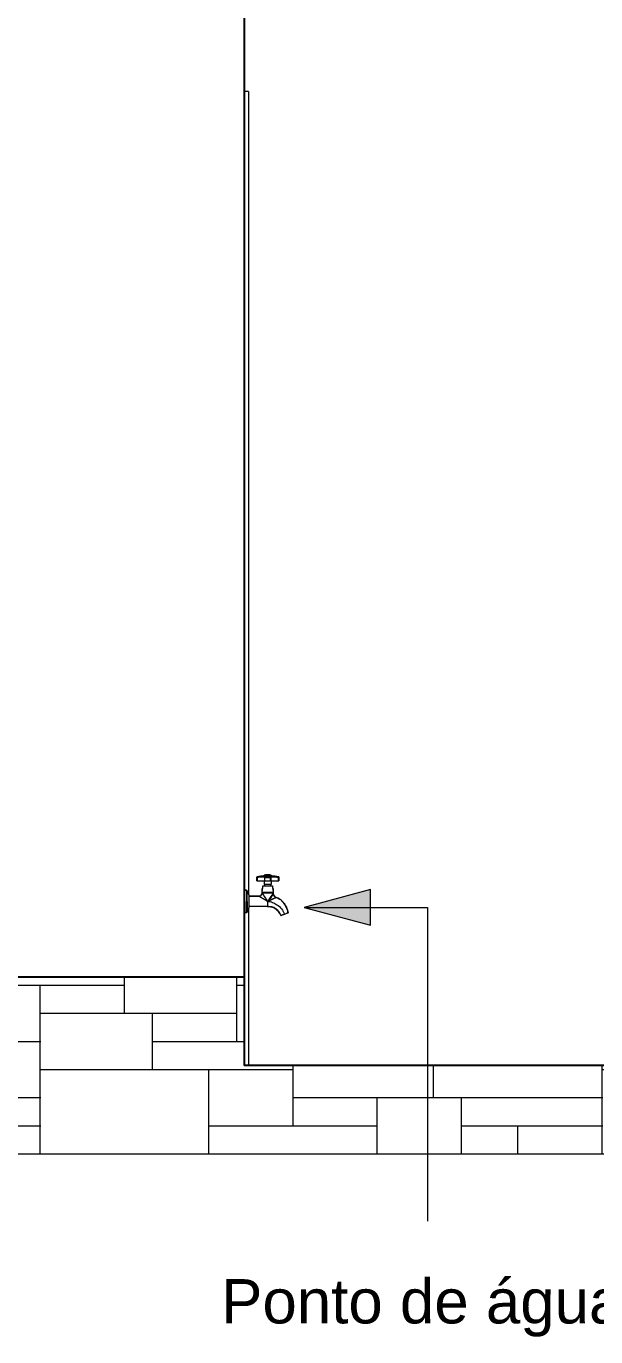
# Model space of a CAD drawing. Header units: millimetres. Extents: x -50912 to 58751, y -45352 to 5553.
# Drawn here: x -9407 to -8120, y -412 to 2546 of the extents above; entities that cross this region are included whole.
import ezdxf

# ---------------------------------------------------------------- set-up
doc = ezdxf.new("R2010")
doc.units = ezdxf.units.MM
for name, color, linetype, lineweight in [('A-DETL-THIN', 151, 'Continuous', 9), ('A-DOOR', 31, 'Continuous', 9), ('A-WALL', 113, 'Continuous', 25), ('A-WALL-PATT', 111, 'Continuous', 25), ('G-ANNO-TEXT', 231, 'Continuous', 9), ('G-IMPT', 8, 'Continuous', 9), ('P-SANR-FIXT', 6, 'Continuous', 9)]:
    doc.layers.add(name, color=color, linetype=linetype, lineweight=lineweight)
doc.styles.add('Arial_1', font='arial.ttf', dxfattribs={"height": 100})
pattern_1 = [(0, (2053.9, 0), (0, 1270), [952.5, -317.5]), (0, (2053.9, 63.5), (0, 1270), [0, -381, 381, -190.5, -317.5]), (0, (2053.9, 63.5), (0, 1270), [-952.5, 317.5, 0]), (0, (2053.9, 127), (0, 1270), [0, -571.5, 698.5, 0]), (0, (2053.9, 190.5), (0, 1270), [571.5, -698.5]), (0, (2053.9, 254), (0, 1270), [0, -254, 1016, 0]), (0, (2053.9, 317.5), (0, 1270), [444.5, -317.5, 381, -127]), (0, (2498.4, 381), (0, 1270), [1016, -254]), (0, (1990.4, 444.5), (0, 1270), [698.5, -571.5]), (0, (1799.9, 508), (0, 1270), [571.5, -698.5]), (0, (2053.9, 571.5), (0, 1270), [1016, -254]), (0, (2053.9, 635), (0, 1270), [0, -508, 317.5, -190.5, -254]), (0, (2053.9, 635), (0, 1270), [-1016, 254, 0]), (0, (2688.9, 698.5), (0, 1270), [762, -508]), (0, (2180.9, 762), (0, 1270), [508, -254, 190.5, -317.5]), (0, (2434.9, 825.5), (0, 1270), [508, -190.5, 317.5, -254]), (0, (2942.9, 889), (0, 1270), [762, -508]), (0, (2434.9, 952.5), (0, 1270), [508, -762]), (0, (2688.9, 1016), (0, 1270), [571.5, -698.5]), (0, (2688.9, 1079.5), (0, 1270), [0, -381, 889, 0]), (0, (2307.9, 1143), (0, 1270), [381, -889]), (0, (2688.9, 1206.5), (0, 1270), [889, -381]), (90, (2053.9, 508), (-1270, 8e-14), [190.5, -508, 444.5, -127]), (90, (2180.9, 571.5), (-1270, 8e-14), [317.5, -190.5, 127, -635]), (90, (2244.4, 317.5), (-1270, 8e-14), [127, -1143]), (90, (2307.9, 190.5), (-1270, 8e-14), [127, -762, 190.5, -190.5]), (90, (2371.4, 444.5), (-1270, 8e-14), [127, -1143]), (90, (2434.9, 0), (-1270, 8e-14), [190.5, -571.5, 317.5, -190.5]), (90, (2498.4, 254), (-1270, 8e-14), [190.5, -1079.5]), (90, (2561.9, 571.5), (-1270, 8e-14), [190.5, -63.5, 127, -889]), (90, (2625.4, 63.5), (-1270, 8e-14), [190.5, -1079.5]), (90, (2688.9, 381), (-1270, 8e-14), [190.5, -63.5, 190.5, -127, -698.5]), (90, (2688.9, 381), (-1270, 8e-14), [-571.5, 317.5, -381]), (90, (2815.9, 381), (-1270, 8e-14), [0, -889, 127, -127, -127]), (90, (2815.9, 381), (-1270, 8e-14), [-1143, 127, 0]), (90, (2879.4, 571.5), (-1270, 8e-14), [127, -1143]), (90, (2942.9, 127), (-1270, 8e-14), [127, -444.5, 317.5, -381]), (90, (3006.4, 317.5), (-1270, 8e-14), [63.5, -825.5, 190.5, -190.5]), (90, (3069.9, 381), (-1270, 8e-14), [317.5, -317.5, 190.5, -444.5]), (90, (3133.4, 698.5), (-1270, 8e-14), [190.5, -317.5, 127, -635]), (90, (3196.9, 254), (-1270, 8e-14), [127, -1143]), (90, (3260.4, 381), (-1270, 8e-14), [127, -381, 190.5, -571.5])]

# ---------------------------------------------------------------- blocks, each defined once
blk = doc.blocks.new('Porta correr 4 folhas oficina - 350 x 210-4288001-FACHADA POSTERIOR GARAGEM')
at = {"layer": 'A-DOOR'}
for p, q in [((-45594.6, 2399), (-45604.6, 2399)), ((-45594.6, 2399), (-45594.6, 585.4)), ((-45594.6, 556.2), (-45594.6, 200))]:
    blk.add_line(p, q, dxfattribs=at)
blk = doc.blocks.new('Torneira 57_1152 C39 - 1152c39_v_dwg-3886193-FACHADA POSTERIOR GARAGEM')
at = {"layer": 'G-IMPT'}
for p, q in [((-45576.3, 625.3), (-45576.4, 625.3)), ((-45576.4, 625.3), (-45576.4, 617)), ((-45546.5, 629.7), (-45556.4, 629.7)), ((-45543.4, 628.3), (-45543.4, 629.7)), ((-45575.6, 617), (-45574.7, 617)), ((-45563.7, 599.8), (-45563.7, 595.4)), ((-45539.2, 595.4), (-45539.2, 599.8)), ((-45527.2, 617), (-45528.1, 617)), ((-45570.8, 582.6), (-45594.2, 582.6)), ((-45562.4, 590.3), (-45562.4, 589.8)), ((-45551.5, 570.7), (-45551.6, 570.9)), ((-45551.6, 570.9), (-45551.6, 570.7)), ((-45538.8, 577.1), (-45537.8, 577.5)), ((-45520.2, 572.3), (-45518.1, 570.3)), ((-45604.6, 545.7), (-45599.6, 545.7)), ((-45599.6, 545.7), (-45599.6, 547)), ((-45542.5, 558.4), (-45543.8, 558.6)), ((-45532, 553.3), (-45533.5, 554.4)), ((-45532.3, 553.6), (-45531.5, 552.9))]:
    blk.add_line(p, q, dxfattribs=at)
at = {"layer": 'G-IMPT', "flags": 128}
for points in [[(-45576.4, 625.3), (-45576.4, 625.4), (-45576.4, 625.5), (-45576.4, 625.5), (-45576.3, 625.6), (-45576.3, 625.7), (-45576.3, 625.7), (-45576.2, 625.8), (-45576.2, 625.8), (-45576.2, 625.9), (-45576.1, 625.9), (-45576.1, 626), (-45576, 626), (-45576, 626), (-45576, 626.1), (-45575.9, 626.1), (-45575.9, 626.1), (-45575.9, 626.1), (-45575.8, 626.1), (-45575.8, 626.1), (-45575.8, 626.2), (-45575.7, 626.2), (-45575.7, 626.2), (-45575.6, 626.2), (-45575.6, 626.2), (-45575.6, 626.2), (-45575.6, 626.2), (-45575.3, 626.2), (-45574.9, 626.2), (-45575, 626.2), (-45575.1, 626.1), (-45575.3, 626), (-45575.4, 625.9), (-45575.5, 625.8), (-45575.5, 625.7), (-45575.6, 625.5), (-45575.6, 625.4), (-45575.6, 622.5)], [(-45574.7, 625.4), (-45575.6, 625.4), (-45576, 625.3)], [(-45563.6, 627.6), (-45564.8, 627.5), (-45566.1, 627.4), (-45567.4, 627.3), (-45568.8, 627.2), (-45568.9, 627.2), (-45570.3, 627), (-45571.8, 626.8), (-45573.3, 626.5), (-45574.9, 626.2), (-45574.8, 626.3), (-45574.8, 626.2), (-45574.8, 626.2), (-45574.8, 626.1), (-45574.8, 626), (-45574.8, 625.9), (-45574.8, 625.8), (-45574.7, 625.7), (-45574.7, 625.5), (-45574.7, 625.4), (-45573.4, 625.6), (-45572.2, 625.8), (-45571, 626), (-45569.8, 626.2), (-45568.7, 626.3), (-45567.6, 626.4), (-45566.5, 626.5), (-45565.4, 626.6), (-45564.5, 626.7), (-45563.6, 626.7), (-45562.7, 626.7), (-45561.9, 626.7), (-45561.2, 626.6), (-45560.5, 626.5), (-45560, 626.4), (-45559.5, 626.3), (-45559.1, 626.1)], [(-45558.6, 629.7), (-45559.4, 629.7), (-45559.4, 628.3), (-45559.2, 628.3), (-45559.1, 628.3), (-45558.9, 628.3)], [(-45558.8, 626), (-45558.6, 625.8), (-45558.4, 625.5), (-45558.4, 622.4)], [(-45557.7, 625.5), (-45557.8, 625.5), (-45557.8, 625.5), (-45557.9, 625.5), (-45557.9, 625.5), (-45558, 625.5), (-45558.1, 625.5), (-45558.1, 625.5), (-45558.2, 625.5), (-45558.2, 625.5), (-45558.3, 625.5), (-45558.3, 625.5), (-45558.4, 625.5), (-45558.4, 625.5), (-45558.4, 625.5), (-45558.4, 625.5), (-45558.4, 625.5), (-45558.4, 625.5), (-45558.4, 625.7), (-45558.4, 625.8), (-45558.3, 626), (-45558.2, 626.1), (-45558.1, 626.2), (-45558, 626.3), (-45557.8, 626.4)], [(-45557.6, 626.3), (-45557.6, 626.2), (-45557.6, 626.1), (-45557.7, 626), (-45557.7, 625.8), (-45557.7, 625.7), (-45557.7, 625.5)], [(-45555.4, 628.3), (-45554.8, 628.4), (-45554.2, 628.4), (-45553.5, 628.4), (-45552.9, 628.4), (-45552.2, 628.4), (-45551.5, 628.4), (-45550.9, 628.4), (-45550.2, 628.4), (-45549.5, 628.4), (-45548.9, 628.4), (-45548.3, 628.4), (-45547.6, 628.4)], [(-45545.1, 625.5), (-45545.1, 625.7), (-45545.1, 625.8), (-45545.2, 626), (-45545.2, 626.1), (-45545.2, 626.2), (-45545.2, 626.3)], [(-45544.4, 622.4), (-45544.4, 625.5), (-45544.4, 625.5), (-45544.4, 625.5), (-45544.4, 625.5), (-45544.4, 625.5), (-45544.5, 625.5), (-45544.5, 625.5), (-45544.5, 625.5), (-45544.6, 625.5), (-45544.6, 625.5), (-45544.7, 625.5), (-45544.7, 625.5), (-45544.8, 625.5), (-45544.9, 625.5), (-45544.9, 625.5), (-45545, 625.5), (-45545.1, 625.5), (-45545.1, 625.5)], [(-45544, 626), (-45544.2, 625.8), (-45544.4, 625.5), (-45544.4, 625.6), (-45544.4, 625.7), (-45544.4, 625.7), (-45544.4, 625.8), (-45544.4, 625.9), (-45544.5, 625.9), (-45544.5, 626), (-45544.5, 626), (-45544.6, 626.1), (-45544.6, 626.1), (-45544.7, 626.2), (-45544.7, 626.2), (-45544.8, 626.3), (-45544.8, 626.3), (-45544.9, 626.3)], [(-45539.2, 627.6), (-45538, 627.5), (-45536.7, 627.4), (-45535.4, 627.3), (-45534, 627.2), (-45532.5, 627), (-45531.1, 626.8), (-45529.5, 626.5), (-45528, 626.3), (-45528, 626.2), (-45528, 626.2), (-45528, 626.1), (-45528, 626), (-45528, 625.9), (-45528.1, 625.8), (-45528.1, 625.6), (-45528.1, 625.5), (-45528.1, 625.4), (-45529.4, 625.6), (-45530.6, 625.8), (-45531.8, 626), (-45533, 626.2), (-45534.1, 626.3), (-45535.3, 626.4), (-45536.3, 626.5), (-45537.4, 626.6), (-45538.4, 626.7), (-45539.3, 626.7), (-45540.1, 626.7), (-45540.9, 626.7), (-45541.6, 626.6), (-45542.3, 626.5), (-45542.8, 626.4), (-45543.3, 626.3), (-45543.7, 626.1)], [(-45528.1, 625.4), (-45527.2, 625.4), (-45527.2, 622.5)], [(-45526.4, 625.3), (-45526.4, 625.3), (-45526.4, 625.4), (-45526.4, 625.5), (-45526.5, 625.5), (-45526.5, 625.6), (-45526.5, 625.7), (-45526.5, 625.7), (-45526.6, 625.8), (-45526.6, 625.8), (-45526.7, 625.9), (-45526.7, 625.9), (-45526.7, 626), (-45526.8, 626), (-45526.8, 626), (-45526.9, 626.1), (-45526.9, 626.1), (-45526.9, 626.1), (-45527, 626.1), (-45527, 626.1), (-45527, 626.1), (-45527, 626.2), (-45527.1, 626.2), (-45527.1, 626.2), (-45527.1, 626.2), (-45527.2, 626.2), (-45527.2, 626.2), (-45527.2, 626.2), (-45527.3, 626.2), (-45527.4, 626.2), (-45527.6, 626.2), (-45527.8, 626.2), (-45528, 626.3), (-45527.9, 626.2), (-45527.8, 626.2), (-45527.7, 626.1), (-45527.5, 626), (-45527.4, 625.9), (-45527.3, 625.8), (-45527.3, 625.7), (-45527.2, 625.5), (-45527.2, 625.4), (-45526.8, 625.3)], [(-45526.5, 625.3), (-45526.4, 625.3), (-45526.4, 617)], [(-45599.6, 594.6), (-45599.6, 595.8), (-45604.6, 595.8)], [(-45598.2, 593.7), (-45598.2, 594.8), (-45594.2, 584.6)], [(-45570.2, 582.2), (-45570.4, 582.3), (-45570.5, 582.4), (-45570.6, 582.4), (-45570.7, 582.5), (-45570.8, 582.5), (-45570.8, 582.5), (-45570.8, 582.6)], [(-45562.6, 587.4), (-45562.9, 587.9), (-45563.2, 588.3), (-45563.4, 588.7), (-45563.6, 588.9), (-45563.7, 589.1), (-45563.8, 589.3), (-45563.8, 589.3), (-45563.9, 589.4), (-45563.9, 589.4), (-45563.9, 589.5), (-45563.9, 589.8), (-45562, 589.8)], [(-45551.6, 571.1), (-45552.3, 572.1), (-45552.9, 573), (-45553.5, 573.8), (-45554.1, 574.7), (-45554.7, 575.6), (-45555.3, 576.5), (-45555.9, 577.4), (-45556.5, 578.2), (-45557, 579), (-45557.5, 579.7), (-45558.1, 580.6), (-45558.6, 581.3), (-45559.1, 582.1), (-45559.7, 583), (-45560.2, 583.8), (-45560.8, 584.6), (-45561.3, 585.5), (-45561.8, 586.2), (-45562.3, 586.9)], [(-45551.5, 570.7), (-45551.5, 570.8), (-45551.5, 570.8), (-45551.5, 570.8), (-45551.5, 570.8), (-45551.5, 570.8), (-45551.5, 570.8), (-45551.5, 570.8), (-45551.5, 570.8), (-45551.5, 570.8), (-45551.5, 570.8), (-45551.5, 570.8), (-45551.5, 570.9), (-45551.6, 570.9)], [(-45551.2, 571), (-45551.2, 570.9), (-45551.3, 570.9), (-45551.3, 570.8)], [(-45540.6, 586.7), (-45541.1, 586), (-45541.6, 585.3), (-45542.2, 584.5), (-45542.8, 583.7), (-45543.3, 582.9), (-45544, 582), (-45544.7, 580.9), (-45545.4, 579.8), (-45546.2, 578.7), (-45546.9, 577.6), (-45547.7, 576.5), (-45548, 576), (-45548.3, 575.5), (-45548.7, 574.9), (-45548.8, 574.7), (-45548.9, 574.5), (-45549.1, 574.3), (-45549.2, 574.1), (-45549.4, 573.9)], [(-45540.2, 589.8), (-45538.9, 589.8), (-45538.9, 589.2), (-45538.9, 589.2), (-45538.9, 589.1), (-45539, 589.1), (-45539, 589), (-45539.1, 588.8), (-45539.3, 588.7), (-45539.4, 588.5), (-45539.6, 588.2), (-45539.8, 587.8)], [(-45532.5, 579.8), (-45529.8, 578.7), (-45527.3, 577.4), (-45524.8, 575.8)], [(-45517.8, 569.9), (-45516.2, 568.1), (-45514.4, 565.9), (-45512.8, 563.6), (-45511, 560.7), (-45509.4, 557.6), (-45508, 554.5), (-45506.9, 551.3), (-45505.9, 548), (-45505.2, 544.7)], [(-45594.2, 556.9), (-45598.2, 546.7), (-45598.2, 547.9)], [(-45525.8, 546.4), (-45526.4, 547.2), (-45527.9, 549.1)], [(-45521.6, 538.7), (-45521.7, 539), (-45522.6, 541), (-45523.5, 542.7)]]:
    blk.add_lwpolyline(points, dxfattribs=at)
at = {"layer": 'G-IMPT'}
for centre, radius, start, end in [((-45551.4, 502.5), 126, 93.5943, 101.0718), ((-45551.4, 600.8), 30, 96.5082, 105.468), ((-45551.4, -1925.1), 2550.7, 89.8588, 90.1412), ((-45551.4, 600.8), 30, 85.4933, 95.8405), ((-45551.4, 600.8), 30, 74.532, 80.4796), ((-45551.4, 502.5), 126, 78.9199, 86.4028), ((-45599.6, 594.3), 1.5, 21.6001, 90), ((-45570.8, 589.4), 6.9, 269.8707, 0.1315), ((-45528.9, 589.2), 10, 180, 248.8515), ((-45599.6, 547.2), 1.5, 270, 338.3999)]:
    blk.add_arc(centre, radius, start, end, dxfattribs=at)
blk = doc.blocks.new('Torneira 57_1152 C39 - 1152c39_3d_dwg-3886192-FACHADA POSTERIOR GARAGEM')
at = {"layer": 'G-IMPT'}
for p, q in [((-45576.4, 617.1), (-45576.4, 625.3)), ((-45575.3, 626), (-45575.6, 625.4)), ((-45574.8, 626.3), (-45575.3, 626)), ((-45559.4, 628.3), (-45559.4, 629.7)), ((-45558.6, 629.7), (-45559.4, 629.7)), ((-45559.4, 629.7), (-45551.4, 629.7)), ((-45557.6, 626.1), (-45557.7, 625.6)), ((-45551.4, 629.7), (-45556.4, 629.7)), ((-45551.4, 629.7), (-45546.5, 629.7)), ((-45543.5, 629.7), (-45551.4, 629.7)), ((-45548.7, 628.4), (-45551.4, 628.4)), ((-45544.6, 626.2), (-45544.4, 625.6)), ((-45543.4, 629.7), (-45543.4, 628.3)), ((-45527.2, 625.5), (-45527.2, 625.5)), ((-45526.4, 617.1), (-45526.4, 625.3)), ((-45604.6, 595.8), (-45599.6, 595.8)), ((-45599.6, 594.6), (-45599.6, 570.8)), ((-45598.2, 594.8), (-45594.2, 584.7)), ((-45598.2, 570.8), (-45598.2, 593.7)), ((-45576.4, 617.1), (-45575.6, 617.1)), ((-45563.7, 590.9), (-45563.7, 599.8)), ((-45563.7, 599.8), (-45562.5, 599.8)), ((-45563.4, 599.8), (-45563.7, 599.8)), ((-45562.5, 599.8), (-45562.5, 605.6)), ((-45562.5, 605.6), (-45540.3, 605.6)), ((-45558.9, 608.8), (-45558.9, 617.1)), ((-45543.9, 608.8), (-45558.9, 608.8)), ((-45558.8, 617.1), (-45558.5, 617.1)), ((-45557.9, 605.6), (-45557.9, 608.8)), ((-45544.9, 608.8), (-45544.9, 605.6)), ((-45544.3, 617.1), (-45544, 617.1)), ((-45543.9, 617.1), (-45543.9, 608.8)), ((-45540.3, 605.6), (-45540.3, 599.8)), ((-45540.3, 599.8), (-45539.2, 599.8)), ((-45539.2, 599.8), (-45539.5, 599.8)), ((-45539.2, 599.8), (-45539.2, 590.9)), ((-45527.2, 617.1), (-45526.4, 617.1)), ((-45599.6, 547), (-45599.6, 570.8)), ((-45598.2, 570.8), (-45598.2, 547.9)), ((-45594.2, 584.3), (-45594.2, 570.8)), ((-45594.2, 582.6), (-45570.6, 582.6)), ((-45594.2, 570.8), (-45594.2, 557.3)), ((-45564.1, 589.4), (-45564.1, 589.8)), ((-45539.2, 590.9), (-45563.7, 590.9)), ((-45562.4, 589.8), (-45562.4, 590.9)), ((-45551.6, 570.8), (-45551.6, 567.1)), ((-45551.6, 567.1), (-45551.6, 559)), ((-45540.4, 590.9), (-45540.4, 589.8)), ((-45538.9, 589.2), (-45538.9, 589.8)), ((-45599.6, 545.8), (-45604.6, 545.8)), ((-45594.2, 556.9), (-45598.2, 546.7)), ((-45551.6, 559), (-45594.2, 559))]:
    blk.add_line(p, q, dxfattribs=at)
at = {"layer": 'G-IMPT', "flags": 128}
for points in [[(-45576.4, 625.3), (-45576.4, 625.5), (-45576.3, 625.6), (-45576.2, 625.8), (-45576.1, 626), (-45576, 626.1), (-45575.9, 626.1), (-45575.9, 626.1), (-45575.8, 626.2), (-45575.7, 626.2), (-45575.6, 626.2)], [(-45575.6, 625.4), (-45575.9, 625.4), (-45576.1, 625.4), (-45576.2, 625.4), (-45576.3, 625.3), (-45576.4, 625.3)], [(-45576.4, 625.3), (-45576.3, 625.3), (-45576.2, 625.3)], [(-45576.1, 625.3), (-45575.9, 625.3), (-45575.6, 625.3)], [(-45559.3, 628.3), (-45564.3, 627.9), (-45569.3, 627.3), (-45574.3, 626.5), (-45575.6, 626.2)], [(-45574.7, 625.4), (-45575.2, 625.4), (-45575.6, 625.4)], [(-45575.6, 625.4), (-45575.6, 623.7), (-45575.6, 622.5)], [(-45575.6, 625.3), (-45575.6, 622.5), (-45575.6, 619.8), (-45575.6, 617.1)], [(-45574.7, 625.3), (-45575.3, 625.3), (-45575.6, 625.3)], [(-45574.8, 626.3), (-45574.8, 626), (-45574.7, 625.4)], [(-45574.8, 626.2), (-45574.5, 625.9), (-45574.7, 625.3)], [(-45558.4, 625.6), (-45558.9, 626), (-45559.7, 626.4), (-45561, 626.6), (-45562.6, 626.7), (-45564.6, 626.7), (-45566.9, 626.5), (-45569.3, 626.3), (-45572, 625.9), (-45574.7, 625.4)], [(-45574.7, 625.3), (-45572, 625.8), (-45569.3, 626.1), (-45566.8, 626.4), (-45564.6, 626.5), (-45562.6, 626.5), (-45561, 626.3), (-45559.7, 626), (-45558.9, 625.6), (-45558.4, 625.1)], [(-45574.7, 617.1), (-45574.7, 618.7), (-45574.7, 620.3), (-45574.7, 622), (-45574.7, 623.6), (-45574.7, 625.3)], [(-45551.4, 630.8), (-45552.6, 630.8), (-45553.8, 630.7), (-45555, 630.6), (-45556.2, 630.4), (-45557.4, 630.2), (-45558.5, 630), (-45559.4, 629.7)], [(-45557.6, 626.5), (-45558.1, 626.2), (-45558.4, 625.6)], [(-45557.6, 626), (-45558.2, 625.7), (-45558.4, 625.1)], [(-45557.7, 625.6), (-45558.2, 625.6), (-45558.4, 625.6)], [(-45558.4, 625.6), (-45558.4, 623.9), (-45558.4, 622.4)], [(-45558.4, 625.1), (-45558.4, 622.4), (-45558.4, 619.7), (-45558.4, 617.1)], [(-45558.4, 625.1), (-45558.2, 625.1), (-45557.7, 625.1)], [(-45557.6, 626), (-45557.8, 625.7), (-45557.7, 625.1)], [(-45545.1, 625.6), (-45546.4, 625.6), (-45547.6, 625.6), (-45548.9, 625.6), (-45550.1, 625.6), (-45551.4, 625.6), (-45552.7, 625.6), (-45553.9, 625.6), (-45555.2, 625.6), (-45556.5, 625.6), (-45557.7, 625.6)], [(-45557.7, 617.1), (-45557.7, 618.7), (-45557.7, 620.3), (-45557.7, 621.9), (-45557.7, 623.5), (-45557.7, 625.1)], [(-45557.7, 625.1), (-45555.2, 625.1), (-45552.7, 625.1), (-45550.1, 625.1), (-45547.6, 625.1), (-45545.1, 625.1)], [(-45543.4, 629.7), (-45544.6, 630), (-45545.7, 630.3), (-45546.9, 630.5), (-45548.1, 630.6), (-45549.3, 630.7), (-45550.5, 630.8), (-45551.4, 630.8)], [(-45551.4, 628.2), (-45548.7, 628.2), (-45546.3, 628.3), (-45544.5, 628.3), (-45543.5, 628.3), (-45543.5, 628.3)], [(-45545.3, 626), (-45547.3, 626), (-45549.3, 626), (-45551.4, 626)], [(-45528, 626.2), (-45530.9, 626.6), (-45533.7, 627), (-45536.3, 627.3), (-45538.7, 627.4), (-45540.8, 627.4), (-45542.6, 627.2), (-45543.9, 626.9), (-45544.8, 626.5), (-45545.3, 626)], [(-45545.3, 626.5), (-45545, 626.1), (-45545.1, 625.6)], [(-45545.3, 626), (-45545.2, 625.7), (-45545.1, 625.1)], [(-45545.1, 617.1), (-45545.1, 618.7), (-45545.1, 620.3), (-45545.1, 621.9), (-45545.1, 623.5), (-45545.1, 625.1)], [(-45528.1, 625.4), (-45530.8, 625.9), (-45533.5, 626.3), (-45536, 626.5), (-45538.2, 626.7), (-45540.2, 626.7), (-45541.8, 626.6), (-45543.1, 626.4), (-45543.9, 626), (-45544.4, 625.6)], [(-45544.4, 625.1), (-45543.9, 625.6), (-45543.1, 626), (-45541.8, 626.3), (-45540.2, 626.5), (-45538.3, 626.5), (-45536, 626.4), (-45533.5, 626.1), (-45530.9, 625.8), (-45528.1, 625.3)], [(-45544.4, 625.6), (-45544.4, 623.9), (-45544.4, 622.4)], [(-45544.4, 625.1), (-45544.4, 622.4), (-45544.4, 619.7), (-45544.4, 617.1)], [(-45527.2, 626.2), (-45532.2, 627.1), (-45537.2, 627.8), (-45542.2, 628.2), (-45543.5, 628.3)], [(-45539.6, 627.6), (-45538.7, 627.6), (-45536.3, 627.4), (-45533.7, 627.2), (-45530.9, 626.8), (-45528, 626.3)], [(-45528, 626.2), (-45528, 625.9), (-45528.1, 625.3)], [(-45528.1, 625.3), (-45528.1, 623.6), (-45528.1, 622), (-45528.1, 620.3), (-45528.1, 618.7), (-45528.1, 617.1)], [(-45528, 626.3), (-45527.7, 626.3), (-45527.5, 626.3), (-45527.3, 626.2), (-45527.2, 626.2)], [(-45527.2, 626.2), (-45527.2, 626.2), (-45527.2, 626.2), (-45527.3, 626.2), (-45527.5, 626.2), (-45527.7, 626.2), (-45528, 626.2)], [(-45528, 626.2), (-45527.5, 625.8), (-45527.2, 625.3)], [(-45527.2, 626.2), (-45527, 626.2), (-45527, 626.2), (-45526.9, 626.1), (-45526.8, 626), (-45526.7, 626), (-45526.6, 625.8), (-45526.5, 625.7), (-45526.5, 625.5), (-45526.4, 625.3)], [(-45526.4, 625.3), (-45526.5, 625.3), (-45526.6, 625.4), (-45526.7, 625.4), (-45527, 625.4), (-45527.2, 625.4)], [(-45527.2, 625.4), (-45527.2, 623.7), (-45527.2, 622.5)], [(-45527.2, 625.3), (-45527.2, 622.5), (-45527.2, 619.8), (-45527.2, 617.1)], [(-45527.2, 625.3), (-45527, 625.3), (-45526.7, 625.3)], [(-45526.6, 625.3), (-45526.5, 625.3), (-45526.4, 625.3)], [(-45598.2, 594.8), (-45598.2, 594.9), (-45598.2, 595), (-45598.3, 595), (-45598.3, 595.1), (-45598.3, 595.1), (-45598.4, 595.2), (-45598.4, 595.2), (-45598.4, 595.3), (-45598.5, 595.3), (-45598.5, 595.3), (-45598.6, 595.4), (-45598.6, 595.4), (-45598.6, 595.5), (-45598.7, 595.5), (-45598.7, 595.5), (-45598.8, 595.6), (-45598.8, 595.6), (-45598.9, 595.6), (-45599, 595.7), (-45599, 595.7), (-45599.1, 595.7), (-45599.1, 595.7), (-45599.2, 595.7), (-45599.2, 595.7), (-45599.3, 595.8), (-45599.4, 595.8), (-45599.4, 595.8), (-45599.5, 595.8), (-45599.5, 595.8), (-45599.6, 595.8)], [(-45575.6, 617.1), (-45575.5, 617.1), (-45575.2, 617.1), (-45575, 617.1), (-45574.7, 617.1)], [(-45575, 617.1), (-45575.2, 617.1), (-45575.5, 617.1), (-45575.6, 617.1)], [(-45574.7, 617.1), (-45570.6, 617.1), (-45566.8, 617.1), (-45563.5, 617.1), (-45561, 617.1), (-45559.3, 617.1), (-45558.4, 617.1)], [(-45558.4, 617.1), (-45558.4, 617.1), (-45558.2, 617.1), (-45558, 617.1), (-45557.7, 617.1)], [(-45557.7, 617.1), (-45551.4, 617.1), (-45545.1, 617.1)], [(-45545.1, 617.1), (-45544.8, 617.1), (-45544.6, 617.1), (-45544.5, 617.1), (-45544.4, 617.1)], [(-45544.4, 617.1), (-45543.6, 617.1), (-45541.8, 617.1), (-45539.3, 617.1), (-45536, 617.1), (-45532.2, 617.1), (-45528.1, 617.1)], [(-45528.1, 617.1), (-45527.8, 617.1), (-45527.6, 617.1), (-45527.4, 617.1), (-45527.2, 617.1)], [(-45527.2, 617.1), (-45527.4, 617.1), (-45527.6, 617.1), (-45527.8, 617.1), (-45528.1, 617.1)], [(-45570.9, 582.6), (-45569.2, 582.8), (-45567.7, 583.3), (-45566.3, 584.3), (-45565.3, 585.4), (-45564.7, 586.3), (-45564.1, 587.9), (-45563.9, 589.5)], [(-45564.1, 589.5), (-45564.1, 589.6), (-45564.1, 589.6), (-45564.1, 589.7), (-45564.1, 589.8)], [(-45564.1, 589.8), (-45564.1, 589.7), (-45564.1, 589.6), (-45564.1, 589.6), (-45564.1, 589.5)], [(-45599.6, 545.8), (-45599.5, 545.8), (-45599.5, 545.8), (-45599.4, 545.8), (-45599.3, 545.8), (-45599.3, 545.8), (-45599.2, 545.8), (-45599.2, 545.8), (-45599.1, 545.8), (-45599.1, 545.9), (-45599, 545.9), (-45598.9, 545.9), (-45598.9, 545.9), (-45598.8, 546), (-45598.8, 546), (-45598.7, 546), (-45598.7, 546.1), (-45598.6, 546.1), (-45598.6, 546.1), (-45598.6, 546.2), (-45598.5, 546.2), (-45598.5, 546.3), (-45598.4, 546.3), (-45598.4, 546.4), (-45598.4, 546.4), (-45598.3, 546.5), (-45598.3, 546.5), (-45598.3, 546.6), (-45598.2, 546.6), (-45598.2, 546.7), (-45598.2, 546.7)], [(-45523.9, 543.4), (-45528.7, 550), (-45534.4, 555.1), (-45537.1, 556.7), (-45539.8, 557.7), (-45545.4, 558.8), (-45549.9, 559), (-45551.6, 559)], [(-45551.6, 559), (-45541.9, 558.3), (-45538.9, 557.4), (-45536.3, 556.2), (-45531.4, 552.8), (-45526.7, 547.7), (-45523.9, 543.4)]]:
    blk.add_lwpolyline(points, dxfattribs=at)
at = {"layer": 'G-IMPT'}
for centre, major_axis, ratio, start_param, end_param in [((-45550.2, 572.3), (-14.6, 16.2), 0.088865, 1.562374, 1.564225), ((-45551.6, 544.3), (27.1, 0), 0.976896, 1.564413, 1.570794), ((-45551.6, 544.2), (27.2, 0), 0.97707, 1.558029, 1.564394)]:
    blk.add_ellipse(centre, major_axis=major_axis, ratio=ratio, start_param=start_param, end_param=end_param, dxfattribs=at)
for points, knots in [([(-45575.6, 626.2), (-45575.7, 626.2), (-45575.6, 626.2), (-45575.1, 626.2), (-45574.9, 626.2)], [0.4, 0.4, 0.4, 0.4, 0.8, 1, 1, 1, 1]), ([(-45563.1, 627.6), (-45564.5, 627.6), (-45568.1, 627.4), (-45572.4, 626.7), (-45574.8, 626.3)], [0.507977, 0.507977, 0.507977, 0.507977, 0.7222222, 1, 1, 1, 1]), ([(-45556.5, 628.3), (-45557.5, 628.3), (-45558.7, 628.3), (-45559.4, 628.3), (-45559.5, 628.3), (-45559.2, 628.3), (-45558.9, 628.3)], [0, 0, 0, 0, 0.2, 0.3, 0.4, 0.5, 0.5, 0.5, 0.5]), ([(-45545.1, 625.1), (-45545, 625.1), (-45544.9, 625.1), (-45544.7, 625.1), (-45544.5, 625.1), (-45544.4, 625.1), (-45544.4, 625.1)], [0, 0, 0, 0, 0.2, 0.4, 0.7, 1, 1, 1, 1]), ([(-45527.2, 625.4), (-45527.2, 625.4), (-45527.2, 625.5), (-45527.2, 625.6), (-45527.3, 625.5), (-45527.5, 625.5), (-45527.6, 625.6), (-45527.9, 625.5), (-45528, 625.5), (-45528.1, 625.4)], [0, 0, 0, 0, 0.125, 0.375, 0.5, 0.625, 0.71875, 0.8125, 1, 1, 1, 1]), ([(-45528.1, 625.3), (-45528.1, 625.3), (-45527.9, 625.3), (-45527.6, 625.3), (-45527.4, 625.3), (-45527.3, 625.3), (-45527.2, 625.3)], [0, 0, 0, 0, 0.2, 0.4, 0.7, 1, 1, 1, 1]), ([(-45570.2, 582.2), (-45570.2, 582.2), (-45570.3, 582.3), (-45570.4, 582.4), (-45570.6, 582.5), (-45570.6, 582.6), (-45570.6, 582.6)], [0.44444444, 0.44444444, 0.44444444, 0.44444444, 0.45138889, 0.45833333, 0.47222222, 0.5, 0.5, 0.5, 0.5]), ([(-45570.6, 582.6), (-45570.6, 582.6), (-45570.6, 582.5), (-45570.4, 582.4), (-45570.3, 582.3), (-45570.2, 582.2), (-45569.9, 582), (-45569.5, 581.7), (-45568.7, 581.3), (-45567.9, 580.8), (-45567.2, 580.4), (-45566.9, 580.2), (-45566.6, 580), (-45566.4, 579.9), (-45566, 579.6), (-45565.4, 579.2), (-45564.4, 578.6), (-45563.4, 578), (-45562.5, 577.5), (-45561.9, 577.1), (-45561.3, 576.8), (-45560.5, 576.2), (-45559.4, 575.6), (-45558.1, 574.8), (-45556.4, 573.8), (-45554.3, 572.4), (-45552.5, 571.4), (-45551.6, 570.9)], [0.5, 0.5, 0.5, 0.5, 0.5277778, 0.5416667, 0.5486111, 0.5555556, 0.5694444, 0.5833333, 0.6111111, 0.6388889, 0.6527778, 0.6597222, 0.6666667, 0.6736111, 0.6805556, 0.6944444, 0.7222222, 0.75, 0.7638889, 0.7777778, 0.7916667, 0.8055556, 0.8333333, 0.8611111, 0.8888889, 0.9444444, 1, 1, 1, 1]), ([(-45562.5, 589.8), (-45562.6, 589.8), (-45562.9, 589.8), (-45563.4, 589.8), (-45563.8, 589.8), (-45564.1, 589.8), (-45564.1, 589.8)], [0.8830169, 0.8830169, 0.8830169, 0.8830169, 0.8958333, 0.9166667, 0.9583333, 1, 1, 1, 1]), ([(-45551.6, 571.1), (-45552.2, 572.1), (-45553.2, 573.7), (-45554.3, 575.4), (-45555, 576.5), (-45555.5, 577.2), (-45556, 577.9), (-45556.6, 578.9), (-45557.4, 580.2), (-45558.2, 581.3), (-45558.8, 582.1), (-45559.1, 582.6), (-45559.3, 582.9), (-45559.6, 583.2), (-45559.9, 583.7), (-45560.4, 584.4), (-45561.1, 585.5), (-45561.8, 586.4), (-45562.3, 587), (-45562.5, 587.3), (-45562.7, 587.5), (-45562.9, 587.7), (-45563.1, 588), (-45563.4, 588.4), (-45563.8, 588.9), (-45564.1, 589.3), (-45564.1, 589.4), (-45564.1, 589.5)], [0, 0, 0, 0, 0.125, 0.1875, 0.21875, 0.25, 0.28125, 0.3125, 0.375, 0.4375, 0.46875, 0.484375, 0.5, 0.515625, 0.53125, 0.5625, 0.625, 0.6875, 0.71875, 0.734375, 0.75, 0.765625, 0.78125, 0.8125, 0.875, 0.9375, 1, 1, 1, 1]), ([(-45564.1, 589.5), (-45564.1, 589.4), (-45564, 589.3), (-45563.8, 589.1), (-45563.6, 588.8), (-45563.3, 588.4), (-45562.9, 588), (-45562.8, 587.8), (-45562.7, 587.7)], [0, 0, 0, 0, 0.0625, 0.09375, 0.125, 0.1875, 0.21875, 0.234375, 0.234375, 0.234375, 0.234375]), ([(-45563.9, 589.8), (-45563.6, 589.8), (-45563.1, 589.8), (-45562.4, 589.8), (-45562.2, 589.8)], [0, 0, 0, 0, 0.0833333, 0.125, 0.125, 0.125, 0.125]), ([(-45551.4, 589.8), (-45551.9, 589.8), (-45552.9, 589.8), (-45554.5, 589.8), (-45555.7, 589.8), (-45556.6, 589.8), (-45557.2, 589.8), (-45557.6, 589.8), (-45558, 589.8), (-45558.7, 589.8), (-45559.6, 589.8), (-45560.4, 589.8), (-45561, 589.8), (-45561.6, 589.8), (-45562.2, 589.8), (-45563.1, 589.8), (-45563.6, 589.8), (-45563.9, 589.8)], [0.5, 0.5, 0.5, 0.5, 0.5416667, 0.5833333, 0.625, 0.6458333, 0.6666667, 0.6770833, 0.6875, 0.7083333, 0.75, 0.7916667, 0.8125, 0.8333333, 0.875, 0.9166667, 1, 1, 1, 1]), ([(-45551.6, 571.1), (-45553, 573.2), (-45555.8, 577.3), (-45559.1, 582.1), (-45561.3, 585.5), (-45562.7, 587.6), (-45563.7, 589.1), (-45563.9, 589.5), (-45563.9, 589.5)], [0, 0, 0, 0, 0.25, 0.5, 0.625, 0.75, 0.875, 1, 1, 1, 1]), ([(-45563.9, 589.5), (-45563.9, 589.5), (-45563.7, 589.1), (-45562.7, 587.6), (-45561.3, 585.5), (-45559.1, 582.1), (-45555.8, 577.3), (-45553, 573.2), (-45551.6, 571.1)], [0, 0, 0, 0, 0.125, 0.25, 0.375, 0.5, 0.75, 1, 1, 1, 1]), ([(-45551.4, 570.8), (-45551.4, 570.8), (-45551.5, 570.9), (-45551.5, 571), (-45551.6, 571.1)], [0, 0, 0, 0, 0.46875, 1, 1, 1, 1]), ([(-45538.9, 589.8), (-45539.2, 589.8), (-45539.7, 589.8), (-45540.6, 589.8), (-45541.3, 589.8), (-45541.8, 589.8), (-45542.4, 589.8), (-45543.2, 589.8), (-45544.1, 589.8), (-45544.8, 589.8), (-45545.2, 589.8), (-45545.6, 589.8), (-45546.2, 589.8), (-45547.1, 589.8), (-45548.3, 589.8), (-45549.9, 589.8), (-45550.9, 589.8), (-45551.4, 589.8)], [0, 0, 0, 0, 0.0833333, 0.125, 0.1666667, 0.1875, 0.2083333, 0.25, 0.2916667, 0.3125, 0.3229167, 0.3333333, 0.3541667, 0.375, 0.4166667, 0.4583333, 0.5, 0.5, 0.5, 0.5]), ([(-45538.9, 589.2), (-45538.9, 589.1), (-45539, 588.8), (-45539.3, 588.3), (-45539.8, 587.7), (-45540.2, 587.3), (-45540.4, 587), (-45540.6, 586.8), (-45540.9, 586.5), (-45541.1, 586.2), (-45541.7, 585.6), (-45542.2, 584.8), (-45542.8, 583.9), (-45543.3, 583.3), (-45543.7, 582.7), (-45544, 582.3), (-45544.2, 582), (-45544.5, 581.7), (-45544.8, 581.2), (-45545.2, 580.7), (-45545.7, 580), (-45546.3, 579.1), (-45546.9, 578.2), (-45547.5, 577.2), (-45547.9, 576.5), (-45548.4, 575.8), (-45549, 574.9), (-45550, 573.2), (-45550.8, 571.8), (-45551.4, 570.8)], [0, 0, 0, 0, 0.0625, 0.125, 0.1875, 0.21875, 0.234375, 0.25, 0.265625, 0.28125, 0.3125, 0.375, 0.40625, 0.4375, 0.46875, 0.484375, 0.5, 0.515625, 0.53125, 0.5625, 0.59375, 0.625, 0.6875, 0.71875, 0.75, 0.78125, 0.8125, 0.875, 1, 1, 1, 1]), ([(-45551.3, 570.8), (-45551.3, 570.8), (-45551.2, 570.9), (-45551, 571.1), (-45550.9, 571.2), (-45550.7, 571.4), (-45550.6, 571.5), (-45550.5, 571.6), (-45550.3, 571.8), (-45550.1, 572), (-45549.9, 572.2), (-45549.6, 572.5), (-45549.3, 572.8), (-45548.9, 573.2), (-45548.4, 573.7), (-45547.9, 574.3), (-45547.4, 574.9), (-45546.7, 575.7), (-45545.8, 576.7), (-45544.9, 578), (-45544, 579.3), (-45542.8, 581), (-45541.6, 583.1), (-45540.2, 585.6), (-45539.2, 587.9), (-45538.9, 589), (-45538.9, 589.2)], [0, 0, 0, 0, 0.006836, 0.015625, 0.023438, 0.03125, 0.039062, 0.046875, 0.054688, 0.0625, 0.078125, 0.09375, 0.109375, 0.125, 0.15625, 0.1875, 0.21875, 0.25, 0.3125, 0.375, 0.4375, 0.5, 0.625, 0.75, 0.875, 1, 1, 1, 1]), ([(-45551.3, 570.8), (-45550.5, 571.2), (-45549, 572), (-45546.7, 573.2), (-45544.8, 574.2), (-45543.2, 574.9), (-45542.1, 575.5), (-45541, 576), (-45539.9, 576.6), (-45539, 577), (-45538.3, 577.3), (-45537.8, 577.6), (-45537.3, 577.8), (-45536.6, 578.1), (-45535.8, 578.5), (-45535, 578.9), (-45534.2, 579.2), (-45533.6, 579.5), (-45532.9, 579.8), (-45532.6, 579.9), (-45532.5, 579.9)], [0, 0, 0, 0, 0.1, 0.2, 0.3, 0.35, 0.4, 0.45, 0.5, 0.55, 0.575, 0.6, 0.625, 0.65, 0.7, 0.75, 0.8, 0.85, 0.9, 1, 1, 1, 1]), ([(-45539.7, 588.7), (-45539.7, 588.7), (-45539.6, 588.8), (-45539.5, 588.9), (-45539.4, 589.1), (-45539.2, 589.2), (-45539.1, 589.3), (-45538.9, 589.4), (-45538.9, 589.3), (-45538.9, 589.2)], [0.8, 0.8, 0.8, 0.8, 0.8125, 0.825, 0.85, 0.875, 0.9, 0.95, 1, 1, 1, 1]), ([(-45535.3, 566.3), (-45533.6, 565.4), (-45528.1, 562), (-45519.9, 554.3), (-45515, 546.1), (-45513.4, 541.8)], [0.333449, 0.333449, 0.333449, 0.333449, 0.4444444, 0.7222222, 1, 1, 1, 1]), ([(-45513.4, 541.8), (-45514, 541.5), (-45515.2, 541.1), (-45517, 540.5), (-45518.6, 539.9), (-45519.9, 539.4), (-45521.2, 538.9), (-45521.6, 538.8), (-45521.6, 538.8)], [0, 0, 0, 0, 0.142857, 0.285714, 0.428571, 0.571429, 0.714286, 1, 1, 1, 1]), ([(-45505.2, 544.8), (-45505.2, 544.8), (-45505.6, 544.6), (-45506.9, 544.1), (-45508.5, 543.6), (-45510.6, 542.8), (-45512.5, 542.1), (-45513.4, 541.8)], [0, 0, 0, 0, 0.285714, 0.428571, 0.571429, 0.785714, 1, 1, 1, 1])]:
    blk.add_open_spline(points, degree=3, knots=knots, dxfattribs=at)
for points in [[(-45574.9, 626.3), (-45575.3, 626.3), (-45575.5, 626.2), (-45575.6, 626.2)], [(-45575.6, 625.3), (-45575.6, 625.4), (-45575.5, 625.6), (-45575.3, 625.9), (-45575.1, 626.1), (-45574.9, 626.1), (-45574.8, 626.2)], [(-45574.8, 626.2), (-45572.9, 626.5), (-45569, 627.1), (-45565.6, 627.4), (-45564.1, 627.4)], [(-45564.1, 627.4), (-45563.3, 627.4), (-45562.6, 627.4), (-45562, 627.4)], [(-45562, 627.4), (-45561.3, 627.3), (-45560.8, 627.3), (-45560.3, 627.2)], [(-45560.2, 627.2), (-45560, 627.2), (-45559.5, 627.1), (-45559.1, 627), (-45558.9, 626.9)], [(-45558.9, 626.9), (-45558.2, 626.7), (-45557.7, 626.4), (-45557.6, 626)], [(-45557.5, 626), (-45556.8, 626), (-45556.2, 626), (-45555.5, 626)], [(-45551.4, 628.2), (-45552, 628.2), (-45553.2, 628.2), (-45555, 628.2), (-45556, 628.3), (-45556.5, 628.3)], [(-45555.5, 626), (-45554.8, 626), (-45554.1, 626), (-45553.5, 626)], [(-45555.2, 628.4), (-45554, 628.4), (-45552.7, 628.4), (-45551.4, 628.4)], [(-45553.5, 626), (-45552.8, 626), (-45552.1, 626), (-45551.4, 626)], [(-45545.3, 626), (-45545.2, 626), (-45545, 625.9), (-45544.7, 625.7), (-45544.5, 625.4), (-45544.4, 625.2), (-45544.4, 625.1)], [(-45544.4, 625.6), (-45544.4, 625.5), (-45544.4, 625.5), (-45544.5, 625.4), (-45544.6, 625.4), (-45544.8, 625.4), (-45544.9, 625.5), (-45545.1, 625.5), (-45545.1, 625.6)], [(-45528, 626.3), (-45527.9, 626.3), (-45527.8, 626.2), (-45527.8, 626), (-45527.9, 625.7), (-45528.1, 625.5), (-45528.1, 625.4)], [(-45527.9, 626.3), (-45527.7, 626.2), (-45527.4, 626), (-45527.2, 625.6), (-45527.2, 625.4)], [(-45564.1, 589.8), (-45564.1, 589.8), (-45564.1, 589.8), (-45563.5, 589.8), (-45562.5, 589.8), (-45561.3, 589.8), (-45560, 589.8), (-45559, 589.8), (-45558.1, 589.8), (-45557, 589.8), (-45555.6, 589.8), (-45554.2, 589.8), (-45552.8, 589.8), (-45551.4, 589.8), (-45549.9, 589.8), (-45548.5, 589.8), (-45547.1, 589.8), (-45545.7, 589.8), (-45544.6, 589.8), (-45543.7, 589.8), (-45542.7, 589.8), (-45541.5, 589.8), (-45540.3, 589.8), (-45539.5, 589.8), (-45539, 589.8), (-45538.9, 589.8), (-45538.9, 589.8)], [(-45553.6, 574.2), (-45553, 573.2), (-45552.4, 572.2), (-45551.7, 571.1)], [(-45551.6, 571), (-45551.6, 571), (-45551.6, 571.1), (-45551.6, 571.1)], [(-45551.6, 571.1), (-45551.6, 571.1), (-45551.6, 571), (-45551.6, 571)], [(-45551.6, 571), (-45551.6, 570.9), (-45551.4, 570.9), (-45551.4, 570.8)], [(-45551.6, 570.9), (-45551.6, 570.9), (-45551.5, 570.9), (-45551.5, 570.8)], [(-45551.4, 570.8), (-45551.2, 571.1), (-45551.1, 571.4), (-45550.9, 571.6)], [(-45551.3, 570.8), (-45549.4, 570.8), (-45547.6, 570.5), (-45545.7, 570.2)], [(-45545.8, 573.7), (-45546.1, 573.5), (-45546.3, 573.4), (-45546.5, 573.3)], [(-45545.7, 570.2), (-45543.9, 569.8), (-45542.1, 569.3), (-45540.3, 568.6)], [(-45540.8, 576.1), (-45541.2, 575.9), (-45541.6, 575.7), (-45542, 575.5)], [(-45540.3, 568.6), (-45538.6, 568), (-45536.9, 567.2), (-45535.3, 566.3)], [(-45540, 589.8), (-45539.5, 589.8), (-45539.2, 589.8), (-45538.9, 589.8)], [(-45538.9, 589.8), (-45538.9, 589.8), (-45539, 589.8), (-45539.3, 589.8), (-45539.6, 589.8)], [(-45532.5, 579.9), (-45533.1, 580.1), (-45534.1, 580.6), (-45535.5, 581.6), (-45536.7, 582.8), (-45537.7, 584.3), (-45538.4, 585.8), (-45538.8, 587.5), (-45538.9, 588.6), (-45538.9, 589.2)], [(-45505.2, 544.8), (-45505.5, 546.4), (-45506.3, 549.8), (-45508, 554.7), (-45510.2, 559.4), (-45512.8, 563.8), (-45515.9, 568), (-45519.4, 571.8), (-45523.4, 575.1), (-45527.8, 577.8), (-45530.9, 579.3), (-45532.5, 579.9)], [(-45551.6, 559), (-45550.2, 559), (-45547.3, 559), (-45543, 558.6), (-45538.8, 557.6), (-45534.9, 555.6), (-45531.4, 552.9), (-45528.4, 549.8), (-45526.6, 547.5), (-45525.8, 546.4)], [(-45523.5, 542.7), (-45523.2, 542), (-45522.5, 540.8), (-45521.9, 539.4), (-45521.6, 538.8)], [(-45521.6, 538.8), (-45521.6, 538.8), (-45521.5, 538.8), (-45521.4, 538.9)], [(-45505.4, 544.7), (-45505.2, 544.7), (-45505.2, 544.8), (-45505.2, 544.8)]]:
    blk.add_open_spline(points, degree=3, dxfattribs=at)
blk = doc.blocks.new('Torneira 57_1152 C39 - Tipo 1-3886310-FACHADA POSTERIOR GARAGEM')
for name in ['Torneira 57_1152 C39 - 1152c39_v_dwg-3886193-FACHADA POSTERIOR GARAGEM', 'Torneira 57_1152 C39 - 1152c39_3d_dwg-3886192-FACHADA POSTERIOR GARAGEM']:
    blk.add_blockref(name, (0, 0))

msp = doc.modelspace()

# ---------------------------------------------------------------- hatches: boundary and pattern name
at = {"layer": 'A-WALL-PATT', "lineweight": 9}
h = msp.add_hatch(dxfattribs=at)
h.set_pattern_fill('FP_5', color=256, style=0, pattern_type=2)
h.set_pattern_definition(pattern_1)
h.paths.add_polyline_path([(-9661.039, 0), (-8914.049, 0), (-8914.049, 400), (-12274.049, 400), (-12274.049, 0), (-10581.108, 0)])
h = msp.add_hatch(dxfattribs=at)
h.set_pattern_fill('FP_5', color=256, style=0, pattern_type=2)
h.set_pattern_definition(pattern_1)
h.paths.add_polyline_path([(-8914.049, 0), (-2914.049, 0), (-2914.049, 200), (-8914.049, 200), (-8914.049, 17.698)])
at = {"layer": 'G-ANNO-TEXT'}
msp.add_hatch(color=7, dxfattribs=at).paths.add_polyline_path([(-8778.402, 557.269), (-8628.402, 517.077), (-8628.402, 597.462)])

# ---------------------------------------------------------------- linework, layer by layer
at = {"layer": 'A-DETL-THIN'}
msp.add_line((-1108.776, 0), (-12294.049, 0), dxfattribs=at)
at = {"layer": 'A-WALL'}
for p, q in [((-8914.049, 4680), (-8914.049, 200)), ((-8914.049, 400), (-12294.049, 400)), ((-2914.049, 200), (-8914.049, 200))]:
    msp.add_line(p, q, dxfattribs=at)
at = {"layer": 'G-ANNO-TEXT', "color": 7}
for p, q in [((-8628.402, 597.462), (-8778.402, 557.269)), ((-8628.402, 517.077), (-8628.402, 597.462)), ((-8778.402, 557.269), (-8628.402, 517.077)), ((-8778.402, 557.269), (-8499.793, 557.269)), ((-8499.793, 557.269), (-8499.793, -151.298))]:
    msp.add_line(p, q, dxfattribs=at)

# ---------------------------------------------------------------- block references
at = {"layer": 'A-DOOR'}
msp.add_blockref('Porta correr 4 folhas oficina - 350 x 210-4288001-FACHADA POSTERIOR GARAGEM', (36690.571, 0), dxfattribs=at)
at = {"layer": 'P-SANR-FIXT', "color": 7}
msp.add_blockref('Torneira 57_1152 C39 - Tipo 1-3886310-FACHADA POSTERIOR GARAGEM', (36690.571, 0), dxfattribs=at)

# ---------------------------------------------------------------- texts
at = {"layer": 'G-ANNO-TEXT', "color": 7, "insert": (-8966.043, -281.882), "char_height": 100, "width": 1126.37094, "attachment_point": 1, "style": 'Arial_1'}
msp.add_mtext('Ponto de água', dxfattribs=at)

doc.saveas('drawing.dxf')
